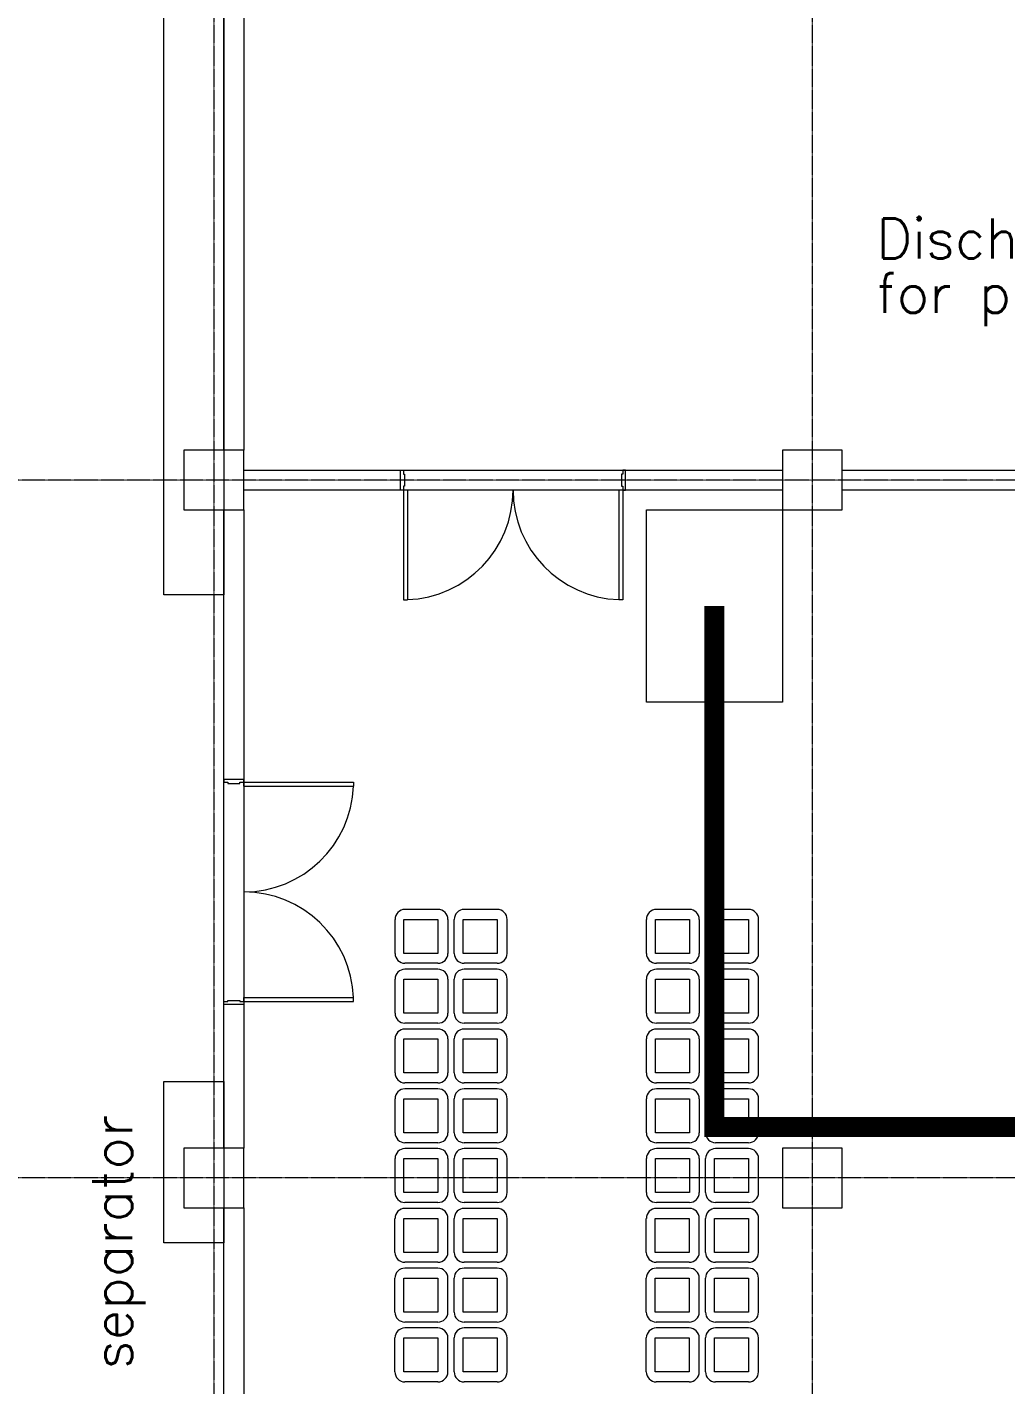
# Model space of a CAD drawing. Extents: x -59767 to 1106559, y -1290 to 1129522.
# Drawn here: x 90337 to 100148, y 280020 to 293638 of the extents above; entities that cross this region are included whole.
import ezdxf

# ---------------------------------------------------------------- set-up
doc = ezdxf.new("R2010")
doc.units = 0
doc.linetypes.add('CENTER', pattern=[2, 1.25, -0.25, 0.25, -0.25])
doc.linetypes.add('DASHED', pattern=[3.5, 2, -1.5])
for name, color, linetype, lineweight in [('COLUMN', 2, 'CONTINUOUS', 9), ('TEXT', 3, 'CONTINUOUS', 9), ('WALL', 7, 'CONTINUOUS', 9), ('WALL_200', 3, 'CONTINUOUS', 9), ('중간선', 5, 'CONTINUOUS', 9), ('중심선', 1, 'CENTER', 9)]:
    doc.layers.add(name, color=color, linetype=linetype, lineweight=lineweight)
doc.styles.get("Standard").update_dxf_attribs({"font": 'romans.shx', "bigfont": 'whtgtxt.shx'})

# ---------------------------------------------------------------- blocks, each defined once
blk = doc.blocks.new('column600')
at = {"layer": 'COLUMN', "linetype": 'Continuous'}
blk.add_lwpolyline([(-300, -300), (300, -300), (300, 300), (-300, 300)], close=True, dxfattribs=at)

msp = doc.modelspace()

# ---------------------------------------------------------------- linework, layer by layer
at = {"layer": 'WALL', "color": 0}
for p, q in [((94080.2, 289014.9), (94080.2, 289174.9)), ((96336.2, 289014.9), (96336.2, 289174.9)), ((94108.2, 288994.9), (94108.2, 287894.9)), ((94148.2, 288994.9), (94108.2, 288994.9)), ((94148.2, 288994.9), (94148.2, 287894.9)), ((96268.2, 288994.9), (96268.2, 287894.9)), ((96308.2, 288994.9), (96268.2, 288994.9)), ((96308.2, 288994.9), (96308.2, 287894.9)), ((94108.2, 287894.9), (94148.2, 287894.9)), ((96308.2, 287894.9), (96268.2, 287894.9)), ((92488.2, 286092), (92328.2, 286092)), ((92508.2, 286064), (93608.2, 286064)), ((92508.2, 286024), (92508.2, 286064)), ((92508.2, 286024), (93608.2, 286024)), ((93608.2, 286064), (93608.2, 286024)), ((92488.2, 283836), (92328.2, 283836)), ((92508.2, 283904), (93608.2, 283904)), ((92508.2, 283864), (92508.2, 283904)), ((92508.2, 283864), (93608.2, 283864)), ((93608.2, 283864), (93608.2, 283904))]:
    msp.add_line(p, q, dxfattribs=at)
for points in [[(94080.2, 288994.9), (94080.2, 289194.9), (94108.2, 289194.9), (94108.2, 289154.9), (94120.2, 289154.9), (94120.2, 289034.9), (94108.2, 289034.9), (94108.2, 288994.9)], [(96336.2, 288994.9), (96336.2, 289194.9), (96308.2, 289194.9), (96308.2, 289154.9), (96296.2, 289154.9), (96296.2, 289034.9), (96308.2, 289034.9), (96308.2, 288994.9)], [(92508.2, 286092), (92308.2, 286092), (92308.2, 286064), (92348.2, 286064), (92348.2, 286052), (92468.2, 286052), (92468.2, 286064), (92508.2, 286064)], [(92508.2, 283836), (92308.2, 283836), (92308.2, 283864), (92348.2, 283864), (92348.2, 283876), (92468.2, 283876), (92468.2, 283864), (92508.2, 283864)]]:
    msp.add_lwpolyline(points, close=True, dxfattribs=at)
for centre, start, end in [((94108.2, 288994.9), 272.08394, 0), ((96308.2, 288994.9), 180, 267.91606), ((92508.2, 286064), 270, 357.91606), ((92508.2, 283864), 2.08394, 90)]:
    msp.add_arc(centre, 1100, start, end, dxfattribs=at)
at = {"layer": 'WALL_200', "ltscale": 0.5}
for points in [[(92508.2, 295794.9), (92508.2, 289394.9), (92308.2, 289394.9), (92308.2, 295794.9)], [(92508.2, 289194.9), (97908.2, 289194.9), (97908.2, 288994.9), (92508.2, 288994.9)], [(98508.2, 289194.9), (103908.2, 289194.9), (103908.2, 288994.9), (98508.2, 288994.9)], [(92508.2, 288794.9), (92508.2, 282394.9), (92308.2, 282394.9), (92308.2, 288794.9)], [(92508.2, 281794.9), (92508.2, 275394.9), (92308.2, 275394.9), (92308.2, 281794.9)]]:
    msp.add_lwpolyline(points, close=True, dxfattribs=at)
at = {"layer": '중간선'}
for p, q in [((94455.2, 284788.3), (94124.5, 284788.3)), ((95049.1, 284788.3), (94718.4, 284788.3)), ((96975.3, 284788.3), (96644.5, 284788.3)), ((97569.2, 284788.3), (97238.4, 284788.3)), ((94024.5, 284347.7), (94024.5, 284688.3)), ((94556, 284347.7), (94556, 284688.3)), ((94618.4, 284347.7), (94618.4, 284688.3)), ((95149.9, 284347.7), (95149.9, 284688.3)), ((96544.5, 284347.7), (96544.5, 284688.3)), ((97076, 284347.7), (97076, 284688.3)), ((97138.4, 284347.7), (97138.4, 284688.3)), ((97669.9, 284347.7), (97669.9, 284688.3)), ((94455.2, 284247.7), (94124.5, 284247.7)), ((95049.1, 284247.7), (94718.4, 284247.7)), ((96975.3, 284247.7), (96644.5, 284247.7)), ((97569.2, 284247.7), (97238.4, 284247.7)), ((94024.5, 283747.9), (94024.5, 284088.5)), ((94455.2, 284188.5), (94124.5, 284188.5)), ((94556, 283747.9), (94556, 284088.5)), ((94618.4, 283747.9), (94618.4, 284088.5)), ((95049.1, 284188.5), (94718.4, 284188.5)), ((95149.9, 283747.9), (95149.9, 284088.5)), ((96544.5, 283747.9), (96544.5, 284088.5)), ((96975.3, 284188.5), (96644.5, 284188.5)), ((97076, 283747.9), (97076, 284088.5)), ((97138.4, 283747.9), (97138.4, 284088.5)), ((97569.2, 284188.5), (97238.4, 284188.5)), ((97669.9, 283747.9), (97669.9, 284088.5)), ((94455.2, 283647.9), (94124.5, 283647.9)), ((94455.2, 283588.7), (94124.5, 283588.7)), ((95049.1, 283647.9), (94718.4, 283647.9)), ((95049.1, 283588.7), (94718.4, 283588.7)), ((96975.3, 283647.9), (96644.5, 283647.9)), ((96975.3, 283588.7), (96644.5, 283588.7)), ((97569.2, 283647.9), (97238.4, 283647.9)), ((97569.2, 283588.7), (97238.4, 283588.7)), ((94024.5, 283148.2), (94024.5, 283488.7)), ((94556, 283148.2), (94556, 283488.7)), ((94618.4, 283148.2), (94618.4, 283488.7)), ((95149.9, 283148.2), (95149.9, 283488.7)), ((96544.5, 283148.2), (96544.5, 283488.7)), ((97076, 283148.2), (97076, 283488.7)), ((97138.4, 283148.2), (97138.4, 283488.7)), ((97669.9, 283148.2), (97669.9, 283488.7)), ((94455.2, 283048.2), (94124.5, 283048.2)), ((94455.2, 282989), (94124.5, 282989)), ((95049.1, 283048.2), (94718.4, 283048.2)), ((95049.1, 282989), (94718.4, 282989)), ((96975.3, 283048.2), (96644.5, 283048.2)), ((96975.3, 282989), (96644.5, 282989)), ((97569.2, 283048.2), (97238.4, 283048.2)), ((97569.2, 282989), (97238.4, 282989)), ((94024.5, 282548.4), (94024.5, 282889)), ((94556, 282548.4), (94556, 282889)), ((94618.4, 282548.4), (94618.4, 282889)), ((95149.9, 282548.4), (95149.9, 282889)), ((96544.5, 282548.4), (96544.5, 282889)), ((97076, 282548.4), (97076, 282889)), ((97138.4, 282548.4), (97138.4, 282889)), ((97669.9, 282548.4), (97669.9, 282889)), ((94455.2, 282448.4), (94124.5, 282448.4)), ((95049.1, 282448.4), (94718.4, 282448.4)), ((96975.3, 282448.4), (96644.5, 282448.4)), ((97569.2, 282448.4), (97238.4, 282448.4)), ((94455.2, 282389.2), (94124.5, 282389.2)), ((95049.1, 282389.2), (94718.4, 282389.2)), ((96975.3, 282389.2), (96644.5, 282389.2)), ((97569.2, 282389.2), (97238.4, 282389.2)), ((94024.5, 281948.6), (94024.5, 282289.2)), ((94556, 281948.6), (94556, 282289.2)), ((94618.4, 281948.6), (94618.4, 282289.2)), ((95149.9, 281948.6), (95149.9, 282289.2)), ((96544.5, 281948.6), (96544.5, 282289.2)), ((97076, 281948.6), (97076, 282289.2)), ((97138.4, 281948.6), (97138.4, 282289.2)), ((97669.9, 281948.6), (97669.9, 282289.2)), ((94455.2, 281848.6), (94124.5, 281848.6)), ((94455.2, 281789.4), (94124.5, 281789.4)), ((95049.1, 281848.6), (94718.4, 281848.6)), ((95049.1, 281789.4), (94718.4, 281789.4)), ((96975.3, 281848.6), (96644.5, 281848.6)), ((96975.3, 281789.4), (96644.5, 281789.4)), ((97569.2, 281848.6), (97238.4, 281848.6)), ((97569.2, 281789.4), (97238.4, 281789.4)), ((94023.7, 281348.8), (94023.7, 281689.4)), ((94555.2, 281348.8), (94555.2, 281689.4)), ((94617.6, 281348.8), (94617.6, 281689.4)), ((95149.1, 281348.8), (95149.1, 281689.4)), ((96543.8, 281348.8), (96543.8, 281689.4)), ((97075.3, 281348.8), (97075.3, 281689.4)), ((97137.7, 281348.8), (97137.7, 281689.4)), ((97669.2, 281348.8), (97669.2, 281689.4)), ((94454.5, 281248.8), (94123.7, 281248.8)), ((95048.4, 281248.8), (94717.6, 281248.8)), ((96974.5, 281248.8), (96643.8, 281248.8)), ((97568.4, 281248.8), (97237.7, 281248.8)), ((94023.7, 280749), (94023.7, 281089.6)), ((94454.5, 281189.6), (94123.7, 281189.6)), ((94555.2, 280749), (94555.2, 281089.6)), ((94617.6, 280749), (94617.6, 281089.6)), ((95048.4, 281189.6), (94717.6, 281189.6)), ((95149.1, 280749), (95149.1, 281089.6)), ((96543.8, 280749), (96543.8, 281089.6)), ((96974.5, 281189.6), (96643.8, 281189.6)), ((97075.3, 280749), (97075.3, 281089.6)), ((97137.7, 280749), (97137.7, 281089.6)), ((97568.4, 281189.6), (97237.7, 281189.6)), ((97669.2, 280749), (97669.2, 281089.6)), ((94454.5, 280649), (94123.7, 280649)), ((94454.5, 280589.9), (94123.7, 280589.9)), ((95048.4, 280649), (94717.6, 280649)), ((95048.4, 280589.9), (94717.6, 280589.9)), ((96974.5, 280649), (96643.8, 280649)), ((96974.5, 280589.9), (96643.8, 280589.9)), ((97568.4, 280649), (97237.7, 280649)), ((97568.4, 280589.9), (97237.7, 280589.9)), ((94023.7, 280149.3), (94023.7, 280489.9)), ((94555.2, 280149.3), (94555.2, 280489.9)), ((94617.6, 280149.3), (94617.6, 280489.9)), ((95149.1, 280149.3), (95149.1, 280489.9)), ((96543.8, 280149.3), (96543.8, 280489.9)), ((97075.3, 280149.3), (97075.3, 280489.9)), ((97137.7, 280149.3), (97137.7, 280489.9)), ((97669.2, 280149.3), (97669.2, 280489.9)), ((94454.5, 280049.3), (94123.7, 280049.3)), ((95048.4, 280049.3), (94717.6, 280049.3)), ((96974.5, 280049.3), (96643.8, 280049.3)), ((97568.4, 280049.3), (97237.7, 280049.3))]:
    msp.add_line(p, q, dxfattribs=at)
for points in [[(91708.2, 295744.7), (92308.2, 295744.7), (92308.2, 287944.7), (91708.2, 287944.7)], [(94114.5, 284688.3), (94455.2, 284688.3), (94455.2, 284347.7), (94114.5, 284347.7)], [(94708.4, 284688.3), (95049.1, 284688.3), (95049.1, 284347.7), (94708.4, 284347.7)], [(96634.5, 284688.3), (96975.3, 284688.3), (96975.3, 284347.7), (96634.5, 284347.7)], [(97228.4, 284688.3), (97569.2, 284688.3), (97569.2, 284347.7), (97228.4, 284347.7)], [(94114.5, 284088.5), (94455.2, 284088.5), (94455.2, 283747.9), (94114.5, 283747.9)], [(94708.4, 284088.5), (95049.1, 284088.5), (95049.1, 283747.9), (94708.4, 283747.9)], [(96634.5, 284088.5), (96975.3, 284088.5), (96975.3, 283747.9), (96634.5, 283747.9)], [(97228.4, 284088.5), (97569.2, 284088.5), (97569.2, 283747.9), (97228.4, 283747.9)], [(94114.5, 283488.7), (94455.2, 283488.7), (94455.2, 283148.2), (94114.5, 283148.2)], [(94708.4, 283488.7), (95049.1, 283488.7), (95049.1, 283148.2), (94708.4, 283148.2)], [(96634.5, 283488.7), (96975.3, 283488.7), (96975.3, 283148.2), (96634.5, 283148.2)], [(97228.4, 283488.7), (97569.2, 283488.7), (97569.2, 283148.2), (97228.4, 283148.2)], [(92308.2, 281444.9), (91708.2, 281444.9), (91708.2, 283064), (92308.2, 283064)], [(94114.5, 282889), (94455.2, 282889), (94455.2, 282548.4), (94114.5, 282548.4)], [(94708.4, 282889), (95049.1, 282889), (95049.1, 282548.4), (94708.4, 282548.4)], [(96634.5, 282889), (96975.3, 282889), (96975.3, 282548.4), (96634.5, 282548.4)], [(97228.4, 282889), (97569.2, 282889), (97569.2, 282548.4), (97228.4, 282548.4)], [(94114.5, 282289.2), (94455.2, 282289.2), (94455.2, 281948.6), (94114.5, 281948.6)], [(94708.4, 282289.2), (95049.1, 282289.2), (95049.1, 281948.6), (94708.4, 281948.6)], [(96634.5, 282289.2), (96975.3, 282289.2), (96975.3, 281948.6), (96634.5, 281948.6)], [(97228.4, 282289.2), (97569.2, 282289.2), (97569.2, 281948.6), (97228.4, 281948.6)], [(94113.7, 281689.4), (94454.5, 281689.4), (94454.5, 281348.8), (94113.7, 281348.8)], [(94707.6, 281689.4), (95048.4, 281689.4), (95048.4, 281348.8), (94707.6, 281348.8)], [(96633.8, 281689.4), (96974.5, 281689.4), (96974.5, 281348.8), (96633.8, 281348.8)], [(97227.7, 281689.4), (97568.4, 281689.4), (97568.4, 281348.8), (97227.7, 281348.8)], [(94113.7, 281089.6), (94454.5, 281089.6), (94454.5, 280749), (94113.7, 280749)], [(94707.6, 281089.6), (95048.4, 281089.6), (95048.4, 280749), (94707.6, 280749)], [(96633.8, 281089.6), (96974.5, 281089.6), (96974.5, 280749), (96633.8, 280749)], [(97227.7, 281089.6), (97568.4, 281089.6), (97568.4, 280749), (97227.7, 280749)], [(94113.7, 280489.9), (94454.5, 280489.9), (94454.5, 280149.3), (94113.7, 280149.3)], [(94707.6, 280489.9), (95048.4, 280489.9), (95048.4, 280149.3), (94707.6, 280149.3)], [(96633.8, 280489.9), (96974.5, 280489.9), (96974.5, 280149.3), (96633.8, 280149.3)], [(97227.7, 280489.9), (97568.4, 280489.9), (97568.4, 280149.3), (97227.7, 280149.3)]]:
    msp.add_lwpolyline(points, close=True, dxfattribs=at)
at = {"layer": '중간선', "color": 2}
msp.add_lwpolyline([(96546.5, 288794.9), (97908.2, 288794.9), (97908.2, 286867.3), (96546.5, 286867.3)], close=True, dxfattribs=at)
at = {"layer": '중간선', "color": 2, "linetype": 'DASHED', "ltscale": 200, "const_width": 200}
msp.add_lwpolyline([(97226.9, 287831.1), (97226.9, 285901.3), (97226.9, 282604.9), (110946.1, 282604.9), (110946.1, 281572.2)], dxfattribs=at)
at = {"layer": '중간선'}
for centre, start, end in [((94124.5, 284688.3), 90, 180), ((94455.2, 284688.3), 0, 90), ((94718.4, 284688.3), 90, 180), ((95049.1, 284688.3), 0, 90), ((96644.5, 284688.3), 90, 180), ((96975.3, 284688.3), 0, 90), ((97238.4, 284688.3), 90, 180), ((97569.2, 284688.3), 0, 90), ((94124.5, 284347.7), 180, 270), ((94455.2, 284347.7), 270, 0), ((94718.4, 284347.7), 180, 270), ((95049.1, 284347.7), 270, 0), ((96644.5, 284347.7), 180, 270), ((96975.3, 284347.7), 270, 0), ((97238.4, 284347.7), 180, 270), ((97569.2, 284347.7), 270, 0), ((94124.5, 284088.5), 90, 180), ((94455.2, 284088.5), 0, 90), ((94718.4, 284088.5), 90, 180), ((95049.1, 284088.5), 0, 90), ((96644.5, 284088.5), 90, 180), ((96975.3, 284088.5), 0, 90), ((97238.4, 284088.5), 90, 180), ((97569.2, 284088.5), 0, 90), ((94124.5, 283747.9), 180, 270), ((94455.2, 283747.9), 270, 0), ((94718.4, 283747.9), 180, 270), ((95049.1, 283747.9), 270, 0), ((96644.5, 283747.9), 180, 270), ((96975.3, 283747.9), 270, 0), ((97238.4, 283747.9), 180, 270), ((97569.2, 283747.9), 270, 0), ((94124.5, 283488.7), 90, 180), ((94455.2, 283488.7), 0, 90), ((94718.4, 283488.7), 90, 180), ((95049.1, 283488.7), 0, 90), ((96644.5, 283488.7), 90, 180), ((96975.3, 283488.7), 0, 90), ((97238.4, 283488.7), 90, 180), ((97569.2, 283488.7), 0, 90), ((94124.5, 283148.2), 180, 270), ((94455.2, 283148.2), 270, 0), ((94718.4, 283148.2), 180, 270), ((95049.1, 283148.2), 270, 0), ((96644.5, 283148.2), 180, 270), ((96975.3, 283148.2), 270, 0), ((97238.4, 283148.2), 180, 270), ((97569.2, 283148.2), 270, 0), ((94124.5, 282889), 90, 180), ((94455.2, 282889), 0, 90), ((94718.4, 282889), 90, 180), ((95049.1, 282889), 0, 90), ((96644.5, 282889), 90, 180), ((96975.3, 282889), 0, 90), ((97238.4, 282889), 90, 180), ((97569.2, 282889), 0, 90), ((94124.5, 282548.4), 180, 270), ((94455.2, 282548.4), 270, 0), ((94718.4, 282548.4), 180, 270), ((95049.1, 282548.4), 270, 0), ((96644.5, 282548.4), 180, 270), ((96975.3, 282548.4), 270, 0), ((97238.4, 282548.4), 180, 270), ((97569.2, 282548.4), 270, 0), ((94124.5, 282289.2), 90, 180), ((94455.2, 282289.2), 0, 90), ((94718.4, 282289.2), 90, 180), ((95049.1, 282289.2), 0, 90), ((96644.5, 282289.2), 90, 180), ((96975.3, 282289.2), 0, 90), ((97238.4, 282289.2), 90, 180), ((97569.2, 282289.2), 0, 90), ((94124.5, 281948.6), 180, 270), ((94455.2, 281948.6), 270, 0), ((94718.4, 281948.6), 180, 270), ((95049.1, 281948.6), 270, 0), ((96644.5, 281948.6), 180, 270), ((96975.3, 281948.6), 270, 0), ((97238.4, 281948.6), 180, 270), ((97569.2, 281948.6), 270, 0), ((94124.5, 281689.4), 90, 180), ((94455.2, 281689.4), 0, 90), ((94718.4, 281689.4), 90, 180), ((95049.1, 281689.4), 0, 90), ((96644.5, 281689.4), 90, 180), ((96975.3, 281689.4), 0, 90), ((97238.4, 281689.4), 90, 180), ((97569.2, 281689.4), 0, 90), ((94123.7, 281348.8), 180, 270), ((94454.5, 281348.8), 270, 0), ((94717.6, 281348.8), 180, 270), ((95048.4, 281348.8), 270, 0), ((96643.8, 281348.8), 180, 270), ((96974.5, 281348.8), 270, 0), ((97237.7, 281348.8), 180, 270), ((97568.4, 281348.8), 270, 0), ((94123.7, 281089.6), 90, 180), ((94454.5, 281089.6), 0, 90), ((94717.6, 281089.6), 90, 180), ((95048.4, 281089.6), 0, 90), ((96643.8, 281089.6), 90, 180), ((96974.5, 281089.6), 0, 90), ((97237.7, 281089.6), 90, 180), ((97568.4, 281089.6), 0, 90), ((94123.7, 280749), 180, 270), ((94454.5, 280749), 270, 0), ((94717.6, 280749), 180, 270), ((95048.4, 280749), 270, 0), ((96643.8, 280749), 180, 270), ((96974.5, 280749), 270, 0), ((97237.7, 280749), 180, 270), ((97568.4, 280749), 270, 0), ((94123.7, 280489.9), 90, 180), ((94454.5, 280489.9), 0, 90), ((94717.6, 280489.9), 90, 180), ((95048.4, 280489.9), 0, 90), ((96643.8, 280489.9), 90, 180), ((96974.5, 280489.9), 0, 90), ((97237.7, 280489.9), 90, 180), ((97568.4, 280489.9), 0, 90), ((94123.7, 280149.3), 180, 270), ((94454.5, 280149.3), 270, 0), ((94717.6, 280149.3), 180, 270), ((95048.4, 280149.3), 270, 0), ((96643.8, 280149.3), 180, 270), ((96974.5, 280149.3), 270, 0), ((97237.7, 280149.3), 180, 270), ((97568.4, 280149.3), 270, 0)]:
    msp.add_arc(centre, 100, start, end, dxfattribs=at)
at = {"layer": '중심선'}
for p, q in [((92208.2, 303942.2), (92208.2, 240444.9)), ((98208.2, 303942.2), (98208.2, 240444.9)), ((154858.2, 289094.9), (62208.2, 289094.9)), ((154858.2, 282094.9), (62208.2, 282094.9))]:
    msp.add_line(p, q, dxfattribs=at)

# ---------------------------------------------------------------- block references
at = {"layer": 'COLUMN', "linetype": 'Continuous'}
for p in [(92208.2, 289094.9), (98208.2, 289094.9), (92208.2, 282094.9), (98208.2, 282094.9)]:
    msp.add_blockref('column600', p, dxfattribs=at)

# ---------------------------------------------------------------- texts
at = {"layer": 'TEXT', "lineweight": 9}
for s, p in [('Discharging station', (98849.4, 291317.8)), ('for powder preparation', (98849.4, 290771.1))]:
    msp.add_text(s, height=400, dxfattribs=at).set_placement(p)
msp.add_text('Wet separator', height=400, rotation=90, dxfattribs=at).set_placement((91389.5, 278974.3))

doc.saveas('drawing.dxf')
